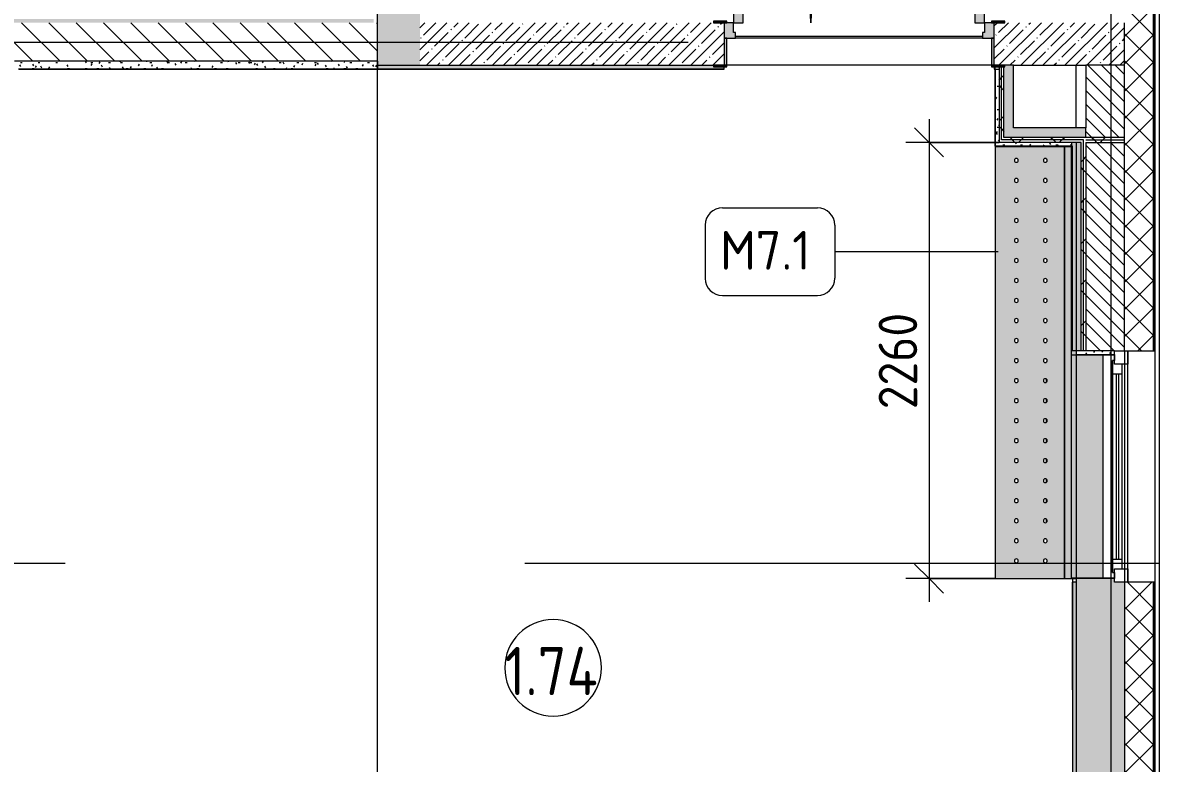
# Model space of a CAD drawing. Header units: millimetres. Extents: x -7229 to 196340, y -8553 to 29000.
# Drawn here: x 169588 to 175476, y 6762 to 10600 of the extents above; entities that cross this region are included whole.
import ezdxf

# ---------------------------------------------------------------- set-up
doc = ezdxf.new("R2010")
doc.units = ezdxf.units.MM
doc.linetypes.add('Осевая', pattern=[15875, 3175, -2381.25, 7937.5, -2381.25])
for name, color, linetype, lineweight in [('A-ANNO-DIMS', 7, 'Continuous', 9), ('A-ANNO-DIMS-100', 7, 'Continuous', 9), ('A-AREA-IDEN', 7, 'Continuous', 9), ('A-GLAZ-2', 7, 'Continuous', 9), ('A-WALL-1', 7, 'Continuous', 9), ('A-WALL-4', 7, 'Continuous', 13), ('I-WALL-6', 7, 'Continuous', 9), ('M-EQPM-2', 7, 'Continuous', 9), ('Знаки', 7, 'Continuous', 9), ('Марки для знаков', 7, 'Continuous', 9), ('Оси', 7, 'Continuous', 9), ('Оси-2', 7, 'Осевая', 9)]:
    doc.layers.add(name, color=color, linetype=linetype, lineweight=lineweight)
for name, color, linetype, lineweight, true_color in [('A-DOOR-5', 7, 'Continuous', 9, 0xaaaaaa), ('A-DOOR-6', 7, 'Continuous', 9, 0xe2e2e2), ('A-DOOR-FRAM-4', 7, 'Continuous', 9, 0xe2e2e2), ('A-DOOR-FRAM-5', 7, 'Continuous', 9, 0xaaaaaa), ('A-FLOR-3', 7, 'Continuous', 9, 0xaaaaaa), ('I-WALL-1', 7, 'Continuous', 5, 0xe7e7e7), ('I-WALL-8', 9, 'Continuous', 9, 0x808080), ('Знаки-2', 7, 'Continuous', 9, 0xd7cfbf)]:
    doc.layers.add(name, color=color, linetype=linetype, lineweight=lineweight, true_color=true_color)
doc.styles.add('GOST Common', font='GOST_Common.ttf', dxfattribs={"width": 0.9, "height": 250})
doc.styles.add('GOST Common_1', font='GOST_Common.ttf', dxfattribs={"height": 200})
doc.styles.add('ISOCPEUR_2', font='isocpeur.ttf', dxfattribs={"width": 0.9, "height": 200})
doc.dimstyles.new('ISO-2_0_0_9К_Средний_округл2_1', dxfattribs={"dimscale": 304.8, "dimtxt": 199.196235, "dimasz": 0.492126, "dimexe": 0.393701, "dimexo": 0, "dimgap": 0, "dimtad": 1, "dimdec": 0, "dimrnd": 10, "dimzin": 0, "dimdsep": 46, "dimtxsty": 'ISOCPEUR_2', "dimblk1": 'OBLIQUE', "dimblk2": 'OBLIQUE', "dimsah": 1, "dimcen": 0.09, "dimdle": 0.393701, "dimazin": 0, "dimtfac": 1, "dimtdec": 4, "dimtix": 1, "dimtmove": 0, "dimatfit": 3, "dimfxl": 1, "dimtvp": 1, "dimtolj": 1, "dimtzin": 0, "dimarcsym": 2})
pattern_1 = [(45, (50216.3, 0), (-57.024626, 57.024626), []), (45, (50273.33, 0), (-57.024626, 57.024626), [100.806, -20.161, 3.353, -16.808])]
pattern_2 = [(0, (50216.302, 0), (121.92, 30.48), [10.058, -81.382, 10.058, -81.382, -487.68]), (0, (50216.302, 0), (121.92, 30.48), [-182.88, 10.058, -172.822, 10.058, -81.382, -213.36]), (0, (50216.302, 0), (121.92, 30.48), [-457.2, 10.058, -50.902, 10.058, -142.342]), (120, (50262.022, 15.24), (-87.356454, 90.345817), [10.058, -81.382, 10.058, -81.382, -487.68]), (120, (50262.022, 15.24), (-87.356454, 90.345817), [-182.88, 10.058, -172.822, 10.058, -81.382, -213.36]), (120, (50262.022, 15.24), (-87.356454, 90.345817), [-457.2, 10.058, -50.902, 10.058, -142.342]), (240, (50277.262, 76.2), (-34.563546, -120.825817), [10.058, -81.382, 10.058, -81.382, -487.68]), (240, (50277.262, 76.2), (-34.563546, -120.825817), [-182.88, 10.058, -172.822, 10.058, -81.382, -213.36]), (240, (50277.262, 76.2), (-34.563546, -120.825817), [-457.2, 10.058, -50.902, 10.058, -142.342])]
pattern_3 = [(45, (50216.3, 0), (-106.06602, 106.06602), []), (135, (50216.3, 0), (-106.06602, -106.06602), [])]

# ---------------------------------------------------------------- blocks, each defined once
blk = doc.blocks.new('110_Дверь_СКБ_2Ст - Д-5_п_ Из игровой в коридор-32679362-План монтажа зашивок 1 этажа в осях 23_1-33 лист 3')
at = {"layer": 'A-DOOR-6'}
for points in [[(662.5, 110), (662.5, 1010), (612.5, 1010), (612.5, 110)], [(-637.5, 110), (-587.5, 110), (-587.5, 510), (-637.5, 510), (-637.5, 117)], [(697.5, -110), (712.5, -110), (712.5, 30), (697.5, 30), (697.5, 27.7)]]:
    blk.add_hatch(color=256, dxfattribs=at).paths.add_polyline_path(points)
h = blk.add_hatch(color=256, dxfattribs=at)
h.paths.add_polyline_path([(697.5, 30), (712.5, 30), (712.5, 110), (662.5, 110), (662.5, 60), (652.5, 60), (652.5, 30), (662.5, 30)])
h.paths.add_polyline_path([(-643.3, 30), (-627.5, 30), (-627.5, 60), (-637.5, 60), (-637.5, 110), (-687.5, 110), (-687.5, 30), (-672.5, 30)])
at = {"layer": 'A-DOOR-FRAM-4'}
for points in [[(-687.5, 110), (-672.5, 110), (-672.5, 118), (-742.5, 118), (-742.5, 110), (-712.5, 110)], [(767.5, 110), (767.5, 118), (697.5, 118), (697.5, 110), (755.6, 110)], [(-672.5, -110), (-672.5, 30), (-687.5, 30), (-687.5, -110)], [(-672.5, -118), (-672.5, -110), (-742.5, -110), (-742.5, -118), (-687.5, -118)], [(764.3, -118), (767.5, -118), (767.5, -110), (697.5, -110), (697.5, -118), (763.7, -118)]]:
    blk.add_hatch(color=256, dxfattribs=at).paths.add_polyline_path(points)
at = {"layer": 'A-DOOR-5'}
for p, q in [((662.5, 1010), (612.5, 1010)), ((612.5, 1010), (612.5, 110)), ((662.5, 110), (662.5, 1010)), ((-637.5, 510), (-637.5, 110)), ((-587.5, 510), (-637.5, 510)), ((-587.5, 110), (-587.5, 510)), ((-637.5, 110), (-587.5, 110)), ((612.5, 110), (662.5, 110))]:
    blk.add_line(p, q, dxfattribs=at)
for centre, radius, start, end in [((662.5, 110), 900, 90, 180), ((-637.5, 110), 400, 360, 90)]:
    blk.add_arc(centre, radius, start, end, dxfattribs=at)
at = {"layer": 'A-DOOR-FRAM-5'}
for p, q in [((-672.5, 118), (-742.5, 118)), ((-742.5, 118), (-742.5, 110)), ((-672.5, 110), (-672.5, 118)), ((767.5, 118), (697.5, 118)), ((697.5, 118), (697.5, 110)), ((767.5, 110), (767.5, 118)), ((-742.5, 110), (-672.5, 110)), ((-637.5, 110), (-687.5, 110)), ((-687.5, 110), (-687.5, 30)), ((-637.5, 60), (-637.5, 110)), ((-627.5, 60), (-637.5, 60)), ((-627.5, 30), (-627.5, 60)), ((662.5, 60), (652.5, 60)), ((652.5, 60), (652.5, 30)), ((662.5, 110), (662.5, 60)), ((712.5, 110), (662.5, 110)), ((697.5, 110), (767.5, 110)), ((712.5, 30), (712.5, 110)), ((-687.5, 30), (-627.5, 30)), ((-672.5, 30), (-687.5, 30)), ((-687.5, 30), (-687.5, -110)), ((-672.5, -110), (-672.5, 30)), ((652.5, 30), (712.5, 30)), ((712.5, 30), (697.5, 30)), ((697.5, 30), (697.5, -110)), ((712.5, -110), (712.5, 30)), ((-672.5, -110), (-742.5, -110)), ((-742.5, -110), (-742.5, -118)), ((-687.5, -110), (-672.5, -110)), ((-672.5, -118), (-672.5, -110)), ((697.5, -110), (712.5, -110)), ((767.5, -110), (697.5, -110)), ((697.5, -110), (697.5, -118)), ((767.5, -118), (767.5, -110)), ((-742.5, -118), (-672.5, -118)), ((697.5, -118), (767.5, -118))]:
    blk.add_line(p, q, dxfattribs=at)
blk = doc.blocks.new('120_Окно_СКБ_1Ст - 120_Окно_СКБ_1Ст 1200х2500_h_ с форточкой 3-24161067-План монтажа зашивок 1 этажа в осях 23_1-33 лист 3')
at = {"layer": 'A-GLAZ-2'}
for p, q in [((-600, -127), (-600, -57)), ((-600, -57), (-530, -57)), ((600, -57), (-600, -57)), ((-530, -57), (-530, -127)), ((530, -127), (530, -57)), ((530, -57), (600, -57)), ((600, -57), (600, -127)), ((530, -87), (-530, -87)), ((-530, -87), (-530, -127)), ((-480, -137), (-480, -87)), ((-480, -107), (480, -107)), ((480, -117), (-480, -117)), ((480, -137), (480, -87)), ((530, -127), (530, -87)), ((-530, -127), (-600, -127)), ((-580, -127), (-550, -127)), ((-530, -127), (-550, -127)), ((-550, -127), (-550, -137)), ((-550, -137), (550, -137)), ((550, -137), (-550, -137)), ((600, -127), (530, -127)), ((550, -127), (530, -127)), ((550, -127), (580, -127)), ((550, -137), (550, -127))]:
    blk.add_line(p, q, dxfattribs=at)
blk = doc.blocks.new('radiator_prado_classic_z_tip_30_po exemplyaru - Classic Z Тип 30-300-31430728-План монтажа зашивок 1 этажа в осях 23_1-33 лист 3')
at = {"layer": 'M-EQPM-2'}
for p, q in [((87.8, 82), (73.5, 82)), ((73.5, 82), (87.8, 82)), ((191.6, 82), (177.2, 82)), ((177.2, 82), (191.6, 82)), ((295.3, 82), (281, 82)), ((281, 82), (295.3, 82)), ((399.1, 82), (384.7, 82)), ((384.7, 82), (399.1, 82)), ((502.5, 82), (488.5, 82)), ((488.5, 82), (502.5, 82)), ((606.6, 82), (592.2, 82)), ((592.2, 82), (606.6, 82)), ((710.3, 82), (696, 82)), ((696, 82), (710.3, 82)), ((814.1, 82), (799.7, 82)), ((799.7, 82), (814.1, 82))]:
    blk.add_line(p, q, dxfattribs=at)
blk = doc.blocks.new('Зашивка радиатора_ с перфорацией М7_1 - Зашивка радиатора_ с перфорацией М7_1-V206-План монтажа зашивок 1 этажа в осях 23_1-33 лист 3')
at = {"layer": 'Знаки-2'}
blk.add_hatch(color=256, dxfattribs=at).paths.add_polyline_path([(1890, 180), (1889, 380), (729, 380), (729.5, 216), (-351, 216), (-351, 180), (1777.2, 180)])
h = blk.add_hatch(color=256, dxfattribs=at)
h.paths.add_polyline_path([(1890, -163.9), (1890, 180), (-351, 180), (-351, -179), (1890, -179.9)])
h.paths.add_polyline_path([(1807.5, 80.4), (1806.2, 75.4), (1802.1, 71.5), (1797.5, 70.4), (1792.5, 71.7), (1788.8, 75.4), (1787.5, 80.4), (1788.8, 85.4), (1792.5, 89), (1797.5, 90.4), (1802.5, 89), (1806.2, 85.4), (1807.2, 82.9)])
h.paths.add_polyline_path([(1807.5, -69.6), (1806.2, -74.6), (1802.5, -78.3), (1797.5, -79.6), (1792.5, -78.3), (1788.8, -74.6), (1787.5, -69.6), (1788.8, -64.6), (1792.5, -61), (1797.5, -59.6), (1803, -61.3), (1806.2, -64.6), (1807.2, -67.1)])
h.paths.add_polyline_path([(1703.7, 80.4), (1702.4, 75.4), (1698.7, 71.7), (1693.7, 70.4), (1688.7, 71.7), (1685.1, 75.4), (1683.7, 80.4), (1685.1, 85.4), (1688.7, 89), (1693.7, 90.4), (1698.7, 89), (1702.4, 85.4), (1703.4, 82.9)])
h.paths.add_polyline_path([(1703.7, -69.6), (1702.4, -74.6), (1698.7, -78.3), (1693.7, -79.6), (1688.7, -78.3), (1685.1, -74.6), (1683.7, -69.6), (1685.1, -64.6), (1688.7, -61), (1693.7, -59.6), (1698.7, -61), (1702.4, -64.6), (1703.4, -67.1)])
h.paths.add_polyline_path([(1600, 80.4), (1598.7, 75.4), (1595, 71.7), (1590, 70.4), (1585, 71.7), (1581.3, 75.4), (1580, 80.4), (1581.3, 85.4), (1585, 89), (1590, 90.4), (1595, 89), (1598.7, 85.4), (1599.7, 82.9)])
h.paths.add_polyline_path([(1600, -69.6), (1598.7, -74.6), (1595, -78.3), (1590, -79.6), (1585, -78.3), (1581.3, -74.6), (1580, -69.6), (1581.3, -64.6), (1585, -61), (1590, -59.6), (1595, -61), (1598.7, -64.6), (1599.7, -67.1)])
h.paths.add_polyline_path([(1496.2, -69.6), (1494.9, -74.6), (1491.2, -78.3), (1486.2, -79.6), (1481.2, -78.3), (1477.6, -74.6), (1476.2, -69.6), (1477.6, -64.6), (1481.2, -61), (1486.2, -59.6), (1491.2, -61), (1494.9, -64.6), (1495.9, -67.1)])
h.paths.add_polyline_path([(1496.2, 80.4), (1494.9, 75.4), (1491.2, 71.7), (1486.2, 70.4), (1481.2, 71.7), (1477.6, 75.4), (1476.2, 80.4), (1477.6, 85.4), (1481.2, 89), (1486.2, 90.4), (1491.2, 89), (1494.9, 85.4), (1495.9, 82.9)])
h.paths.add_polyline_path([(1392.5, -69.6), (1391.2, -74.6), (1387.5, -78.3), (1382.5, -79.6), (1377.5, -78.3), (1373.8, -74.6), (1372.5, -69.6), (1373.8, -64.6), (1377.5, -61), (1382.5, -59.6), (1387.5, -61), (1391.2, -64.6), (1392.2, -67.1)])
h.paths.add_polyline_path([(1392.5, 80.4), (1391.2, 75.4), (1387.5, 71.7), (1382.5, 70.4), (1377.5, 71.7), (1373.8, 75.4), (1372.5, 80.4), (1373.8, 85.4), (1377.5, 89), (1382.5, 90.4), (1387.5, 89), (1391.2, 85.4), (1392.2, 82.9)])
h.paths.add_polyline_path([(1288.7, 80.4), (1287.4, 75.4), (1283.7, 71.7), (1278.7, 70.4), (1273.7, 71.7), (1270.1, 75.4), (1268.7, 80.4), (1270.1, 85.4), (1273.7, 89), (1278.7, 90.4), (1283.7, 89), (1287.4, 85.4), (1288.4, 82.9)])
h.paths.add_polyline_path([(1288.7, -69.6), (1287.4, -74.6), (1283.7, -78.3), (1278.7, -79.6), (1273.7, -78.3), (1270.1, -74.6), (1268.7, -69.6), (1270.1, -64.6), (1273.7, -61), (1278.7, -59.6), (1283.7, -61), (1287.4, -64.6), (1288.4, -67.1)])
h.paths.add_polyline_path([(1185, -69.6), (1183.7, -74.6), (1180, -78.3), (1175, -79.6), (1170, -78.3), (1166.3, -74.6), (1165, -69.6), (1166.3, -64.6), (1170, -61), (1175, -59.6), (1180, -61), (1183.7, -64.6), (1184.7, -67.1)])
h.paths.add_polyline_path([(1185, 80.4), (1183.7, 75.4), (1180, 71.7), (1175, 70.4), (1170, 71.7), (1166.3, 75.4), (1165, 80.4), (1166.3, 85.4), (1170, 89), (1175, 90.4), (1180, 89), (1183.7, 85.4), (1184.7, 82.9)])
h.paths.add_polyline_path([(1081.2, -69.6), (1079.9, -74.6), (1076.2, -78.3), (1071.2, -79.6), (1066.2, -78.3), (1062.6, -74.6), (1061.2, -69.6), (1062.6, -64.6), (1066.2, -61), (1071.2, -59.6), (1076.2, -61), (1079.9, -64.6), (1080.9, -67.1)])
h.paths.add_polyline_path([(1081.2, 80.4), (1079.9, 75.4), (1076.2, 71.7), (1071.2, 70.4), (1066.2, 71.7), (1062.6, 75.4), (1061.2, 80.4), (1062.6, 85.4), (1066.2, 89), (1071.2, 90.4), (1076.2, 89), (1079.9, 85.4), (1080.9, 82.9)])
h.paths.add_polyline_path([(977.5, 80.4), (976.2, 75.4), (972.5, 71.7), (967.5, 70.4), (962.5, 71.7), (958.8, 75.4), (957.5, 80.4), (958.8, 85.4), (962.5, 89), (967.5, 90.4), (972.5, 89), (976.2, 85.4), (977.2, 82.9)])
h.paths.add_polyline_path([(977.5, -69.6), (976.2, -74.6), (972.5, -78.3), (967.5, -79.6), (962.5, -78.3), (958.8, -74.6), (957.5, -69.6), (958.8, -64.6), (962.5, -61), (967.5, -59.6), (972.5, -61), (976.2, -64.6), (977.2, -67.1)])
h.paths.add_polyline_path([(873.7, -69.6), (872.4, -74.6), (868.7, -78.3), (863.7, -79.6), (858.7, -78.3), (855.1, -74.6), (853.7, -69.6), (855.1, -64.6), (858.7, -61), (863.7, -59.6), (868.7, -61), (872.4, -64.6), (873.4, -67.1)])
h.paths.add_polyline_path([(873.7, 80.4), (872.4, 75.4), (868.7, 71.7), (863.7, 70.4), (858.7, 71.7), (855.1, 75.4), (853.7, 80.4), (855.1, 85.4), (858.7, 89), (863.7, 90.4), (868.7, 89), (872.4, 85.4), (873.4, 82.9)])
h.paths.add_polyline_path([(770, -69.6), (768.7, -74.6), (765, -78.3), (760, -79.6), (755, -78.3), (751.3, -74.6), (750, -69.6), (751.3, -64.6), (755, -61), (760, -59.6), (765, -61), (768.7, -64.6), (769.7, -67.1)])
h.paths.add_polyline_path([(770, 80.4), (768.7, 75.4), (765, 71.7), (760, 70.4), (755, 71.7), (751.3, 75.4), (750, 80.4), (751.3, 85.4), (755, 89), (760, 90.4), (765, 89), (768.7, 85.4), (769.8, 82.1)])
h.paths.add_polyline_path([(666.2, 80.4), (664.9, 75.4), (661.2, 71.7), (656.2, 70.4), (651.2, 71.7), (647.6, 75.4), (646.4, 81.2), (647.6, 85.4), (651.2, 89), (656.2, 90.4), (661.6, 88.8), (664.9, 85.4), (665.9, 82.9)])
h.paths.add_polyline_path([(666.2, -69.6), (664.9, -74.6), (661.2, -78.3), (656.2, -79.6), (651.2, -78.3), (647.6, -74.6), (646.2, -69.6), (647.6, -64.6), (651.2, -61), (656.2, -59.6), (661.2, -61), (664.9, -64.6), (665.9, -67.1)])
h.paths.add_polyline_path([(562.5, -69.6), (561.2, -74.6), (557.5, -78.3), (552.5, -79.6), (547.2, -78.1), (543.8, -74.6), (542.5, -69.6), (543.8, -64.6), (547.5, -61), (552.5, -59.6), (557.5, -61), (561.2, -64.6), (562.2, -67.1)])
h.paths.add_polyline_path([(562.5, 80.4), (561.2, 75.4), (557.5, 71.7), (552.5, 70.4), (547.5, 71.7), (543.8, 75.4), (542.5, 80.4), (543.8, 85.4), (547.5, 89), (552.5, 90.4), (557.8, 88.8), (561.2, 85.4), (562.2, 82.9)])
h.paths.add_polyline_path([(458.7, -69.6), (457.4, -74.6), (453.7, -78.3), (448.7, -79.6), (443.4, -78.1), (440.1, -74.6), (438.7, -69.6), (440.1, -64.6), (443.7, -61), (448.7, -59.6), (453.7, -61), (457.4, -64.6), (458.4, -67.1)])
h.paths.add_polyline_path([(458.7, 80.4), (457.4, 75.4), (453.7, 71.7), (448.7, 70.4), (443.7, 71.7), (440.1, 75.4), (438.7, 80.4), (440.1, 85.4), (443.7, 89), (448.7, 90.4), (453.7, 89), (457.4, 85.4), (458.4, 82.9)])
h.paths.add_polyline_path([(355, 80.4), (353.7, 75.4), (350, 71.7), (345, 70.4), (340, 71.7), (336.3, 75.4), (335, 80.4), (336.3, 85.4), (340, 89), (345, 90.4), (350.3, 88.8), (353.7, 85.4), (354.7, 82.9)])
h.paths.add_polyline_path([(355, -69.6), (353.7, -74.6), (350, -78.3), (345, -79.6), (340, -78.3), (336.3, -74.6), (335, -69.6), (336.3, -64.6), (340, -61), (345, -59.6), (350, -61), (353.7, -64.6), (354.7, -67.1)])
h.paths.add_polyline_path([(251.2, 80.4), (249.9, 75.4), (246.2, 71.7), (241.2, 70.4), (236.2, 71.7), (232.6, 75.4), (231.2, 80.4), (232.6, 85.4), (236.2, 89), (241.2, 90.4), (246.6, 88.8), (249.9, 85.4), (250.9, 82.9)])
h.paths.add_polyline_path([(251.2, -69.6), (249.9, -74.6), (246.2, -78.3), (241.2, -79.6), (235.9, -78.1), (232.6, -74.6), (231.2, -69.6), (232.6, -64.6), (236.2, -61), (241.2, -59.6), (246.2, -61), (249.9, -64.6), (250.9, -67.1)])
h.paths.add_polyline_path([(147.5, 80.4), (146.2, 75.4), (142.5, 71.7), (137.5, 70.4), (132.5, 71.7), (128.8, 75.4), (127.5, 80.4), (128.8, 85.4), (132.5, 89), (137.5, 90.4), (142.8, 88.8), (146.2, 85.4), (147.2, 82.9)])
h.paths.add_polyline_path([(147.5, -69.6), (146.2, -74.6), (142.5, -78.3), (137.5, -79.6), (132.2, -78.1), (128.8, -74.6), (127.5, -69.6), (128.8, -64.6), (132.5, -61), (137.5, -59.6), (142.5, -61), (146.2, -64.6), (147.2, -67.1)])
h.paths.add_polyline_path([(43.7, 80.4), (42.4, 75.4), (38.7, 71.7), (33.7, 70.4), (28.7, 71.7), (25.1, 75.4), (23.7, 80.4), (25.1, 85.4), (28.7, 89), (33.7, 90.4), (38.7, 89), (42.4, 85.4), (43.4, 82.9)])
h.paths.add_polyline_path([(43.7, -69.6), (42.4, -74.6), (38.7, -78.3), (33.7, -79.6), (28.4, -78.1), (25.1, -74.6), (23.7, -69.6), (25.1, -64.6), (28.7, -61), (33.7, -59.6), (38.7, -61), (42.4, -64.6), (43.4, -67.1)])
h.paths.add_polyline_path([(-60, -69.6), (-61.3, -74.6), (-65, -78.3), (-70, -79.6), (-75.3, -78.1), (-78.7, -74.6), (-80, -69.6), (-78.7, -64.6), (-75, -61), (-70, -59.6), (-65, -61), (-61.3, -64.6), (-60.3, -67.1)])
h.paths.add_polyline_path([(-60, 80.4), (-61.3, 75.4), (-65, 71.7), (-70, 70.4), (-75, 71.7), (-78.7, 75.4), (-80, 80.4), (-78.7, 85.4), (-75, 89), (-70, 90.4), (-64.7, 88.8), (-61.3, 85.4), (-60.3, 82.9)])
h.paths.add_polyline_path([(-163.8, 80.4), (-165.1, 75.4), (-168.8, 71.7), (-173.8, 70.4), (-178.8, 71.7), (-182.4, 75.4), (-183.8, 80.4), (-182.4, 85.4), (-178.8, 89), (-173.8, 90.4), (-168.4, 88.8), (-165.1, 85.4), (-164.1, 82.9)])
h.paths.add_polyline_path([(-163.8, -69.6), (-165.1, -74.6), (-168.8, -78.3), (-173.8, -79.6), (-179.1, -78.1), (-182.4, -74.6), (-183.8, -69.6), (-182.4, -64.6), (-178.8, -61), (-173.8, -59.6), (-168.8, -61), (-165.1, -64.6), (-164.1, -67.1)])
h.paths.add_polyline_path([(-267.5, -69.6), (-268.8, -74.6), (-272.5, -78.3), (-277.5, -79.6), (-282.5, -78.3), (-286.2, -74.6), (-287.5, -69.6), (-286.2, -64.6), (-282.5, -61), (-277.5, -59.6), (-272.5, -61), (-268.8, -64.6), (-267.8, -67.1)])
h.paths.add_polyline_path([(-267.5, 80.4), (-268.8, 75.4), (-272.5, 71.7), (-277.5, 70.4), (-282.5, 71.7), (-286.2, 75.4), (-287.5, 80.4), (-286.2, 85.4), (-282.5, 89), (-277.5, 90.4), (-272.2, 88.8), (-268.8, 85.4), (-267.8, 82.9)])
at = {"layer": 'Знаки'}
for p, q in [((1889, 380), (729, 380)), ((1890, 180), (1890, 241)), ((-351, 180), (1890, 180)), ((1890, 180), (-351, 180)), ((1890, -179.9), (1890, 180)), ((-370, -179.9), (1890, -179.9))]:
    blk.add_line(p, q, dxfattribs=at)
for centre, start, end in [((-277.5, 80.4), 0, 180), ((-277.5, 80.4), 180, 360), ((-173.8, 80.4), 0, 180), ((-173.8, 80.4), 180, 0), ((-70, 80.4), 0, 180), ((-70, 80.4), 180, 0), ((33.7, 80.4), 0, 180), ((33.7, 80.4), 180, 360), ((137.5, 80.4), 0, 180), ((137.5, 80.4), 180, 0), ((241.2, 80.4), 0, 180), ((241.2, 80.4), 180, 0), ((345, 80.4), 0, 180), ((345, 80.4), 180, 0), ((448.7, 80.4), 0, 180), ((448.7, 80.4), 180, 0), ((552.5, 80.4), 0, 180), ((552.5, 80.4), 180, 360), ((656.2, 80.4), 0, 180), ((656.2, 80.4), 180, 0), ((760, 80.4), 0, 180), ((760, 80.4), 180, 0), ((863.7, 80.4), 0, 180), ((863.7, 80.4), 180, 0), ((967.5, 80.4), 0, 180), ((967.5, 80.4), 180, 0), ((1071.2, 80.4), 0, 180), ((1071.2, 80.4), 180, 0), ((1175, 80.4), 0, 180), ((1175, 80.4), 180, 0), ((1278.7, 80.4), 0, 180), ((1278.7, 80.4), 180, 0), ((1382.5, 80.4), 0, 180), ((1382.5, 80.4), 180, 0), ((1486.2, 80.4), 0, 180), ((1486.2, 80.4), 180, 360), ((1590, 80.4), 0, 180), ((1590, 80.4), 180, 0), ((1693.7, 80.4), 0, 180), ((1693.7, 80.4), 180, 360), ((1797.5, 80.4), 0, 180), ((1797.5, 80.4), 180, 0), ((-277.5, -69.6), 0, 180), ((-277.5, -69.6), 180, 0), ((-173.8, -69.6), 0, 180), ((-173.8, -69.6), 180, 0), ((-70, -69.6), 0, 180), ((-70, -69.6), 180, 0), ((33.7, -69.6), 0, 180), ((33.7, -69.6), 180, 0), ((137.5, -69.6), 0, 180), ((137.5, -69.6), 180, 0), ((241.2, -69.6), 0, 180), ((241.2, -69.6), 180, 0), ((345, -69.6), 0, 180), ((345, -69.6), 180, 0), ((448.7, -69.6), 0, 180), ((448.7, -69.6), 180, 0), ((552.5, -69.6), 0, 180), ((552.5, -69.6), 180, 0), ((656.2, -69.6), 0, 180), ((656.2, -69.6), 180, 0), ((760, -69.6), 0, 180), ((760, -69.6), 180, 0), ((863.7, -69.6), 0, 180), ((863.7, -69.6), 180, 0), ((967.5, -69.6), 0, 180), ((967.5, -69.6), 180, 0), ((1071.2, -69.6), 0, 180), ((1071.2, -69.6), 180, 0), ((1175, -69.6), 0, 180), ((1175, -69.6), 180, 0), ((1278.7, -69.6), 0, 180), ((1278.7, -69.6), 180, 0), ((1382.5, -69.6), 0, 180), ((1382.5, -69.6), 180, 0), ((1486.2, -69.6), 0, 180), ((1486.2, -69.6), 180, 0), ((1590, -69.6), 0, 180), ((1590, -69.6), 180, 0), ((1693.7, -69.6), 0, 180), ((1693.7, -69.6), 180, 0), ((1797.5, -69.6), 0, 180), ((1797.5, -69.6), 180, 0)]:
    blk.add_arc(centre, 10, start, end, dxfattribs=at)
blk = doc.blocks.new('Марка_Помещения - Номер-25198446-План монтажа зашивок 1 этажа в осях 23_1-33 лист 3')
at = {"layer": 'A-AREA-IDEN'}
for start, end in [(360, 180), (180, 360)]:
    blk.add_arc((0, 0), 2.5, start, end, dxfattribs=at)
blk = doc.blocks.new('DIMBLOCK70-План монтажа зашивок 1 этажа в осях 23_1-33 лист 3')
at = {"layer": 'A-ANNO-DIMS-100'}
for p, q in [((174283.6, 10100), (174283.6, 7599)), ((174646.3, 9980), (174163.6, 9980)), ((174283.6, 9980), (174646.3, 9980)), ((174625.4, 7719), (174163.6, 7719)), ((174283.6, 7719), (174625.4, 7719))]:
    blk.add_line(p, q, dxfattribs=at)
at = {"layer": 'A-ANNO-DIMS-100', "lineweight": 20}
for p, q in [((174283.6, 9980), (174208.6, 10055)), ((174283.6, 9980), (174358.6, 9905)), ((174283.6, 7719), (174208.6, 7794)), ((174283.6, 7719), (174358.6, 7644))]:
    blk.add_line(p, q, dxfattribs=at)
at = {"layer": 'A-ANNO-DIMS-100', "color": 0, "insert": (174022.3, 8596.7), "char_height": 200, "width": 606.782, "attachment_point": 1, "rotation": 90, "line_spacing_factor": 1.149209, "style": 'ISOCPEUR_2'}
blk.add_mtext('2260', dxfattribs=at)
blk = doc.blocks.new('_Oblique')
at = {"color": 0, "linetype": 'ByBlock', "lineweight": -2}
blk.add_line((-0.5, -0.5), (0.5, 0.5), dxfattribs=at)
blk = doc.blocks.new('Марка_Знаки - В прямоуг_Наименование краткое-30718135-План монтажа зашивок 1 этажа в осях 23_1-33 лист 3')
at = {"layer": 'Марки для знаков'}
for p, q in [((-2.455, 2.278), (2.455, 2.278)), ((-3.355, 1.378), (-3.355, -1.384)), ((3.355, 1.378), (3.355, -1.378)), ((-2.461, -2.278), (2.455, -2.278))]:
    blk.add_line(p, q, dxfattribs=at)
for centre, radius, start, end in [((-2.455, 1.378), 0.9, 90, 180), ((2.455, 1.378), 0.9, 0, 90), ((-2.461, -1.384), 0.893, 180, 270), ((2.455, -1.378), 0.9, 270, 0)]:
    blk.add_arc(centre, radius, start, end, dxfattribs=at)

msp = doc.modelspace()

# ---------------------------------------------------------------- hatches: boundary and pattern name
at = {"layer": 'A-WALL-1'}
h = msp.add_hatch(dxfattribs=at)
h.set_pattern_fill('FP_144', color=256, style=0, pattern_type=2)
h.set_pattern_definition([(45, (50216.3, 0), (-70.71068, 70.71068), []), (135, (50216.3, 0), (-70.71068, -70.71068), [])])
h.paths.add_polyline_path([(175446.3, -250), (175446.3, 7700), (175296.3, 7700), (175296.3, -250), (175406.3, -250)])
h.paths.add_polyline_path([(175296.3, 8900), (175446.3, 8900), (175446.3, 10820), (175296.3, 10820), (175296.3, 9354.3)])
h.paths.add_polyline_path([(175446.3, 13120), (175446.3, 13670), (175296.3, 13670), (175296.3, 13120), (175406.3, 13120)])
h.paths.add_polyline_path([(175446.3, 15220), (175446.3, 21550), (175296.3, 21550), (175296.3, 15220), (175406.3, 15220)])
h = msp.add_hatch(dxfattribs=at)
h.set_pattern_fill('FP_140', color=256, style=0, pattern_type=2)
h.set_pattern_definition([(135, (50216.3, 0), (-35.35534, -35.35534), [])])
h.paths.add_polyline_path([(175296.3, 8900), (175296.3, 9980), (175096.3, 9979), (175096.3, 8900), (175185.3, 8900)])
h.paths.add_polyline_path([(175096.3, 10005), (175296.3, 10005), (175296.3, 10380), (175096.3, 10380), (175096.3, 10043.2)])
at = {"layer": 'I-WALL-1'}
for points in [[(174671.3, 10005), (174721.3, 10005), (174721.3, 10380), (174676.3, 10380), (174676.3, 10372), (174671.3, 10372), (174671.3, 10267.8)], [(174985.3, 10005), (175096.3, 10005), (175096.3, 10055), (174721.3, 10055), (174721.3, 10005), (174895.7, 10005)]]:
    msp.add_hatch(color=256, dxfattribs=at).paths.add_polyline_path(points)
h = msp.add_hatch(color=256, dxfattribs=at)
h.paths.add_polyline_path([(175046.3, 8879.5), (175046.3, 8900), (175071.3, 8900), (175071.3, 9980), (175026.3, 9979), (175026.3, 9961.1), (175021.3, 9959), (175021.3, 8879.5), (175026.3, 8879.5)])
h.paths.add_polyline_path([(175028.2, 9961.9), (175046.3, 9979), (175045.2, 9969), (175031.5, 9963.3)])
at = {"layer": 'I-WALL-6'}
h = msp.add_hatch(dxfattribs=at)
h.set_pattern_fill('FP_141', color=256, style=0, pattern_type=2)
h.set_pattern_definition(pattern_1)
h.paths.add_polyline_path([(171646.3, 10380), (171646.3, 10825), (171426.3, 10825), (171426.3, 10380)])
h.paths.add_polyline_path([(171426.3, 12225), (171646.3, 12225), (171646.3, 13400), (171426.3, 13400), (171426.3, 12280)])
h.paths.add_polyline_path([(171438.3, 13900), (171646.3, 13900), (171646.3, 18600), (171426.3, 18600), (171426.3, 13900)])
h = msp.add_hatch(dxfattribs=at)
h.set_pattern_fill('FP_143', color=256, style=0, pattern_type=2)
h.set_pattern_definition([(135, (50216.3, 0), (-70.71068, -70.71068), [])])
h.paths.add_polyline_path([(170576.3, 10400), (171426.3, 10400), (171426.3, 10600), (169546.3, 10600), (169546.3, 10400), (169566.3, 10400)])
h.paths.add_polyline_path([(161446.3, 10400), (162146.3, 10400), (162146.3, 10600), (161396.3, 10600), (161396.3, 10400), (161426.3, 10400)])
h.paths.add_polyline_path([(160266.3, 10400), (160446.3, 10400), (160446.3, 10600), (159321.3, 10600), (159321.3, 10400), (160039.3, 10400)])
h.paths.add_polyline_path([(157586.4, 10400), (157921.3, 10400), (157921.3, 10600), (157566.3, 10600), (157566.3, 10400), (157586.3, 10400)])
h = msp.add_hatch(dxfattribs=at)
h.set_pattern_fill('FP_141', color=256, style=0, pattern_type=2)
h.set_pattern_definition(pattern_1)
h.paths.add_polyline_path([(175146.3, 10380), (175296.3, 10380), (175296.3, 10600), (174621.3, 10600), (174621.3, 10380), (175096.3, 10380)])
h.paths.add_polyline_path([(172488.8, 10380), (173221.3, 10380), (173221.3, 10600), (171646.3, 10600), (171646.3, 10380), (172473.3, 10380)])
h = msp.add_hatch(dxfattribs=at)
h.set_pattern_fill('FP_185', color=256, style=0, pattern_type=2)
h.set_pattern_definition(pattern_3)
h.paths.add_polyline_path([(174646.3, 9980), (174658.8, 9980), (174658.8, 10372), (174646.3, 10372), (174646.3, 9992.5)])
h = msp.add_hatch(dxfattribs=at)
h.set_pattern_fill('FP_185', color=256, style=0, pattern_type=2)
h.set_pattern_definition(pattern_3)
h.paths.add_polyline_path([(174671.3, 9992.5), (174671.3, 10372), (174658.8, 10372), (174658.8, 9992.5), (174664.4, 9992.5)])
h = msp.add_hatch(dxfattribs=at)
h.set_pattern_fill('FP_185', color=256, style=0, pattern_type=2)
h.set_pattern_definition(pattern_3)
h.paths.add_polyline_path([(175046.3, 9980), (175083.8, 9980), (175083.8, 9992.5), (174658.8, 9992.5), (174658.8, 9980), (175044, 9980)])
h.paths.add_polyline_path([(175185.3, 9980), (175296.3, 9980), (175296.3, 9992.5), (175096.3, 9992.5), (175096.3, 9980)])
h = msp.add_hatch(dxfattribs=at)
h.set_pattern_fill('FP_185', color=256, style=0, pattern_type=2)
h.set_pattern_definition(pattern_3)
h.paths.add_polyline_path([(174986.4, 9992.5), (175296.3, 9992.5), (175296.3, 10005), (174671.3, 10005), (174671.3, 9992.5), (174985.3, 9992.5)])
h = msp.add_hatch(dxfattribs=at)
h.set_pattern_fill('FP_185', color=256, style=0, pattern_type=2)
h.set_pattern_definition(pattern_3)
h.paths.add_polyline_path([(175083.8, 8900), (175083.8, 9980), (175071.3, 9979), (175071.3, 8900)])
h = msp.add_hatch(dxfattribs=at)
h.set_pattern_fill('FP_185', color=256, style=0, pattern_type=2)
h.set_pattern_definition(pattern_3)
h.paths.add_polyline_path([(175083.8, 8900), (175096.3, 8900), (175096.3, 9992.5), (175083.8, 9992.5), (175083.8, 9354.3)])
h = msp.add_hatch(dxfattribs=at)
h.set_pattern_fill('FP_141', color=256, style=0, pattern_type=2)
h.set_pattern_definition(pattern_1)
h.paths.add_polyline_path([(175046.3, -100), (175296.3, -100), (175296.3, 7700), (175244.3, 7700), (175244.3, 7720), (175046.3, 7719), (175046.3, -84.8)])
at = {"layer": 'I-WALL-8'}
h = msp.add_hatch(dxfattribs=at)
h.set_pattern_fill('FP_184', color=256, style=0, pattern_type=2)
h.set_pattern_definition(pattern_2)
h.paths.add_polyline_path([(168161.1, 10600), (171406.3, 10600), (171406.2, 10620), (161396.3, 10620), (161396.3, 10608), (161426.3, 10608), (161426.3, 10600), (167596.3, 10600)])
h.paths.add_polyline_path([(159376.3, 10600), (160416.3, 10600), (160416.3, 10608), (160446.3, 10608), (160446.3, 10620), (159346.3, 10620), (159346.3, 10608), (159376.3, 10608), (159376.3, 10600.5)])
h.paths.add_polyline_path([(157566.3, 10600), (157866.3, 10600.2), (157866.3, 10608), (157896.3, 10608), (157896.3, 10620), (155311.3, 10620), (155311.3, 10608), (155341.3, 10608), (155341.3, 10600), (157380.1, 10600)])
h.paths.add_polyline_path([(152061.9, 10600), (153831.3, 10600.2), (153831.3, 10608), (153861.3, 10608), (153861.3, 10620), (151025.3, 10620), (151025.3, 10600), (151846.3, 10600)])
h = msp.add_hatch(dxfattribs=at)
h.set_pattern_fill('FP_184', color=256, style=0, pattern_type=2)
h.set_pattern_definition(pattern_2)
h.paths.add_polyline_path([(170576.3, 10360), (171426.3, 10360), (171426.3, 10400), (169566.3, 10400), (169567.3, 10360), (169591.3, 10360)])
h = msp.add_hatch(dxfattribs=at)
h.set_pattern_fill('FP_184', color=256, style=0, pattern_type=2)
h.set_pattern_definition(pattern_2)
h.paths.add_polyline_path([(172493.8, 10360), (173221.3, 10360), (173221.3, 10372), (173166.3, 10372), (173166.3, 10380), (171426.3, 10380), (171426.3, 10360), (172478.7, 10360)])
h.paths.add_polyline_path([(174646.3, 10360), (174646.3, 10372), (174634.3, 10372)])
h.paths.add_polyline_path([(174621.3, 10360), (174626.3, 10360), (174626.3, 10372), (174621.3, 10372)])
h = msp.add_hatch(dxfattribs=at)
h.set_pattern_fill('FP_184', color=256, style=0, pattern_type=2)
h.set_pattern_definition(pattern_2)
h.paths.add_polyline_path([(174641.4, 9980), (174646.3, 9980), (174646.3, 10360), (174634.3, 10372), (174626.3, 10372), (174626.3, 9980)])
h = msp.add_hatch(dxfattribs=at)
h.set_pattern_fill('FP_184', color=256, style=0, pattern_type=2)
h.set_pattern_definition(pattern_2)
h.paths.add_polyline_path([(174895.7, 9960), (175026.3, 9961.1), (175026.3, 9980), (174626.3, 9979), (174627.4, 9960), (174830.6, 9960)])
h = msp.add_hatch(dxfattribs=at)
h.set_pattern_fill('FP_184', color=256, style=0, pattern_type=2)
h.set_pattern_definition(pattern_2)
h.paths.add_polyline_path([(175026.3, 160), (175046.3, 160), (175046.3, 7700), (175026.3, 7700), (175026.3, 165.9)])
h.paths.add_polyline_path([(175028.2, 9961.9), (175046.3, 9969.5), (175045.3, 9979), (175029.6, 9963.3)])
h = msp.add_hatch(dxfattribs=at)
h.set_pattern_fill('FP_184', color=256, style=0, pattern_type=2)
h.set_pattern_definition(pattern_2)
h.paths.add_polyline_path([(175165.7, 8880), (175244.3, 8880), (175244.3, 8900), (175046.3, 8900), (175046.8, 8880), (175096.3, 8880)])

# ---------------------------------------------------------------- linework, layer by layer
at = {"layer": 'A-FLOR-3'}
for p, q in [((173281.3, 10530), (174561.3, 10530)), ((174561.3, 10520), (173281.3, 10520))]:
    msp.add_line(p, q, dxfattribs=at)
at = {"layer": 'A-WALL-1'}
for p, q in [((175476.3, 11722), (175476.3, -280)), ((175454.3, -258), (175454.3, 10820)), ((175096.3, 10380), (175096.3, 10055)), ((175244.3, 8900), (175454.3, 8900)), ((175296.3, 8900), (175296.3, -100)), ((175454.3, 7700), (175296.3, 7700))]:
    msp.add_line(p, q, dxfattribs=at)
at = {"layer": 'A-WALL-4'}
for p, q in [((175446.3, 8900), (175446.3, 10820)), ((175449.3, 8900), (175449.3, 10820)), ((171426.3, 10400), (171426.3, 10600)), ((171646.3, 10380), (173166.3, 10380)), ((174646.3, 10372), (174646.3, 9980)), ((174658.8, 9992.5), (174658.8, 10372)), ((174671.3, 10005), (174671.3, 10372)), ((174721.3, 10380), (174676.3, 10380)), ((175296.3, 10380), (175096.3, 10380)), ((175296.3, 8900), (175296.3, 10380)), ((171426.3, 10360), (169566.3, 10360)), ((175096.3, 10005), (175096.3, 10055)), ((175083.8, 9992.5), (174658.8, 9992.5)), ((175071.3, 9980), (174658.8, 9980)), ((175296.3, 10005), (174671.3, 10005)), ((175021.3, 9959), (175021.3, 9960)), ((175071.3, 8900), (175071.3, 9980)), ((175083.8, 8900), (175083.8, 9992.5)), ((175096.3, 9992.5), (175296.3, 9992.5)), ((175096.3, 9980), (175096.3, 8900)), ((175096.3, 9980), (175296.3, 9980)), ((175046.3, 7700), (175046.3, 160)), ((175446.3, -250), (175446.3, 7700)), ((175449.3, -253), (175449.3, 7700))]:
    msp.add_line(p, q, dxfattribs=at)
at = {"layer": 'I-WALL-6'}
for p, q in [((175296.3, 10380), (175296.3, 10600)), ((171426.3, 10400), (169546.3, 10400)), ((171426.3, 10360), (171426.3, 10400)), ((171426.3, 10400), (171426.3, 10360)), ((171426.3, 10380), (171646.3, 10380)), ((173221.3, 10360), (173221.3, 10372)), ((174606.3, 10380), (173236.3, 10380)), ((174621.3, 10372), (174621.3, 10360)), ((174626.3, 9960), (174626.3, 10372)), ((174721.3, 10380), (175096.3, 10380)), ((174721.3, 10055), (174721.3, 10380)), ((175046.3, 10055), (175046.3, 10380)), ((169567.3, 10359), (173221.3, 10359)), ((173221.3, 10360), (171426.3, 10360)), ((171426.3, 10360), (173221.3, 10360)), ((173221.3, 10359), (173221.3, 10360)), ((174621.8, 10360), (174621.3, 10360)), ((174621.3, 10360), (174621.3, 10359)), ((174621.3, 10360), (174646.3, 10360)), ((174621.3, 10359), (174621.8, 10359)), ((174621.8, 10359), (174621.8, 10360)), ((174626.3, 10359.5), (174625.3, 10359.5)), ((174625.3, 10359.5), (174625.3, 9959)), ((175096.3, 10055), (174721.3, 10055)), ((174625.3, 9959), (175021.3, 9959)), ((175026.3, 9960), (174626.3, 9960)), ((174658.8, 9980), (174646.3, 9980)), ((175021.3, 9980), (175021.3, 9960)), ((175021.3, 7721), (175021.3, 9959)), ((175026.3, 8900), (175026.3, 9960)), ((175046.3, 9980), (175046.3, 7700)), ((175026.3, 9655.1), (175025.3, 9655.1)), ((175025.3, 9655.1), (175025.3, 9601.2)), ((175025.3, 9601.2), (175026.3, 9601.2)), ((175026.3, 9440.5), (175025.3, 9440.5)), ((175025.3, 9440.5), (175025.3, 9376.8)), ((175025.3, 9376.8), (175026.3, 9376.8)), ((175026.3, 9123.3), (175025.3, 9123.3)), ((175025.3, 9123.3), (175025.3, 8900)), ((175244.3, 8900), (175025.3, 8900)), ((175244.3, 8879), (175244.3, 8900)), ((175021.3, 8879.5), (175046.3, 8879.5)), ((175046.3, 8880), (175244.3, 8880)), ((175046.3, 8879), (175244.3, 8879)), ((175244.3, 7721), (175021.3, 7721)), ((175026.3, 7719), (175026.3, 160)), ((175244.3, 7720), (175046.3, 7720)), ((175244.3, 7700), (175244.3, 7721)), ((175026.3, 7700.8), (175025.3, 7700.8)), ((175025.3, 7700.8), (175025.3, 7142.1)), ((175046.3, 7700), (175026.3, 7700)), ((175296.3, 7700), (175244.3, 7700)), ((175025.3, 7262.3), (175026.3, 7262.3)), ((175025.3, 7142.1), (175026.3, 7142.1))]:
    msp.add_line(p, q, dxfattribs=at)
msp.add_open_spline([(175025.3, 7700.8), (175025.3, 7522), (175025.3, 7477.9), (175025.3, 7270.9), (175025.3, 7142.1)], degree=3, knots=[-5.139173, -5.139173, -5.139173, -5.139173, -2.617751, 0, 0, 0, 0], dxfattribs=at)
at = {"layer": 'Марки для знаков'}
msp.add_line((174641.8, 9413.5), (173794.9, 9413.5), dxfattribs=at)
at = {"layer": 'Оси'}
for p, q in [((170535.3, 10500), (173035.3, 10500)), ((172976.3, 7800), (175476.3, 7800))]:
    msp.add_line(p, q, dxfattribs=at)
at = {"layer": 'Оси-2'}
for p, q in [((171426.3, 593.7), (171426.3, 19415.1)), ((175226.3, 593.7), (175226.3, 19415.1)), ((136153.9, 10500), (170535.3, 10500)), ((134883.9, 7800), (172976.3, 7800))]:
    msp.add_line(p, q, dxfattribs=at)

# ---------------------------------------------------------------- block references
at = {"layer": 'A-AREA-IDEN', "xscale": 99.99999999999993, "yscale": 99.99999999999993, "zscale": 99.99999999999993}
msp.add_blockref('Марка_Помещения - Номер-25198446-План монтажа зашивок 1 этажа в осях 23_1-33 лист 3', (172335.8, 7256.8), dxfattribs=at)
at = {"layer": 'A-DOOR-5'}
msp.add_blockref('110_Дверь_СКБ_2Ст - Д-5_п_ Из игровой в коридор-32679362-План монтажа зашивок 1 этажа в осях 23_1-33 лист 3', (173908.8, 10490), dxfattribs=at)
at = {"layer": 'A-GLAZ-2', "rotation": 269.9999999999999}
msp.add_blockref('120_Окно_СКБ_1Ст - 120_Окно_СКБ_1Ст 1200х2500_h_ с форточкой 3-24161067-План монтажа зашивок 1 этажа в осях 23_1-33 лист 3', (175371.3, 8300), dxfattribs=at)
at = {"layer": 'M-EQPM-2', "rotation": 89.9999999999998}
msp.add_blockref('radiator_prado_classic_z_tip_30_po exemplyaru - Classic Z Тип 30-300-31430728-План монтажа зашивок 1 этажа в осях 23_1-33 лист 3', (174974.6, 7938.4), dxfattribs=at)
at = {"layer": 'Знаки', "rotation": 270.0000000000002}
msp.add_blockref('Зашивка радиатора_ с перфорацией М7_1 - Зашивка радиатора_ с перфорацией М7_1-V206-План монтажа зашивок 1 этажа в осях 23_1-33 лист 3', (174805.3, 9609), dxfattribs=at)
at = {"layer": 'Марки для знаков', "xscale": 99.99999999999993, "yscale": 99.99999999999993, "zscale": 99.99999999999993}
msp.add_blockref('Марка_Знаки - В прямоуг_Наименование краткое-30718135-План монтажа зашивок 1 этажа в осях 23_1-33 лист 3', (173459.4, 9413.5), dxfattribs=at)

# ---------------------------------------------------------------- texts
at = {"layer": 'A-AREA-IDEN', "insert": (172084.9, 7365.3), "char_height": 250, "width": 627.721, "attachment_point": 1, "style": 'GOST Common'}
msp.add_mtext('1.74', dxfattribs=at)
at = {"layer": 'Марки для знаков', "char_height": 200, "attachment_point": 1, "style": 'GOST Common_1'}
for s, insert, width in [('\\fGOST Common|b0|i0|c204|p34|;М', (173199.9, 9520.5), 224.472), ('7.1', (173385.1, 9520.5), 368.776)]:
    msp.add_mtext(s, dxfattribs=dict(at, insert=insert, width=width))

# ---------------------------------------------------------------- dimensions: what is measured, and where the dimension line sits
at = {"layer": 'A-ANNO-DIMS'}
dim = msp.add_linear_dim(base=(174283.6, 7719), p1=(174646.3, 9980), p2=(174625.4, 7719), angle=90, dimstyle='ISO-2_0_0_9К_Средний_округл2_1', override={"dimpost": '<>', "dimfxl": 2261.052718}, dxfattribs=at)
dim.commit()
dim.dimension.update_dxf_attribs({"geometry": 'DIMBLOCK70-План монтажа зашивок 1 этажа в осях 23_1-33 лист 3', "text_midpoint": (174183.6, 8849.5)})

doc.saveas('drawing.dxf')
